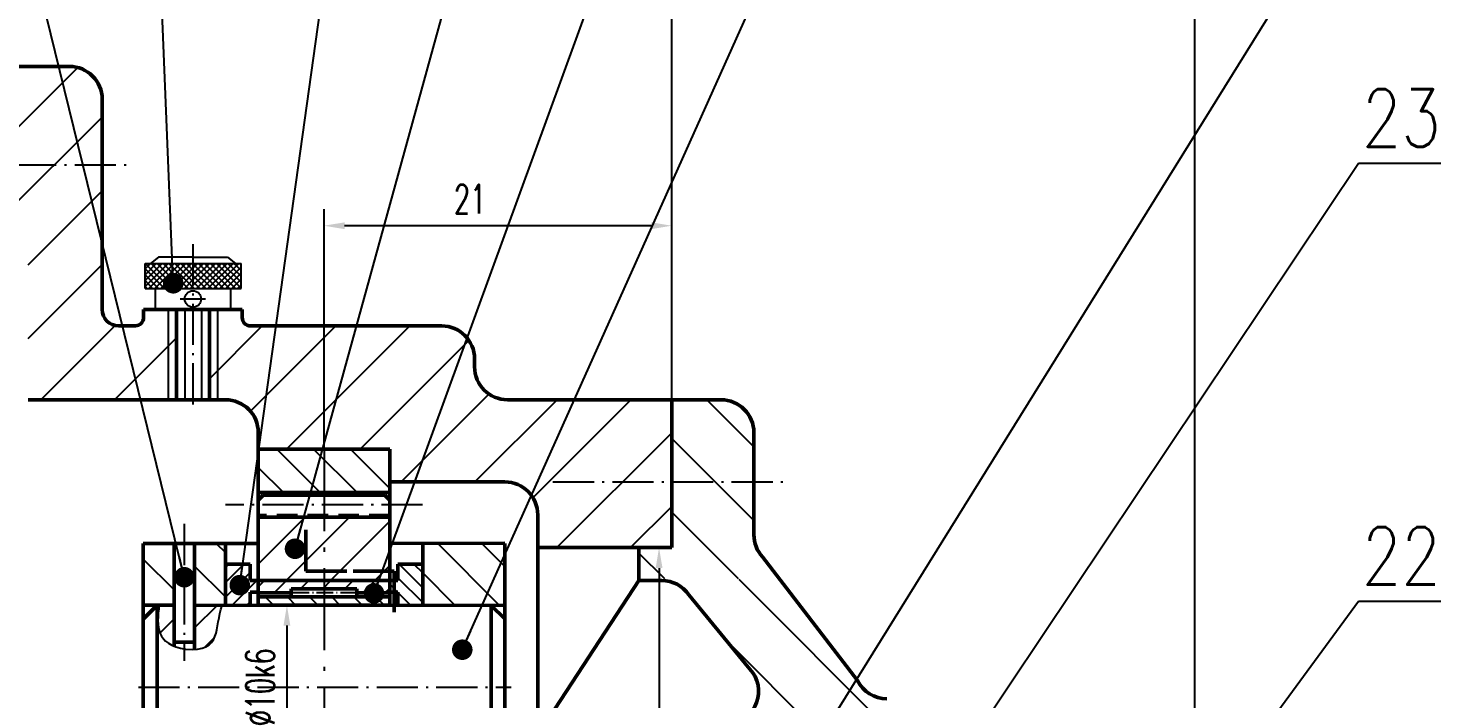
# Model space of a CAD drawing. Header units: millimetres. Extents: x -4145 to -2956, y -84 to 757.
# Drawn here: x -3845.4 to -3673.4, y 506.5 to 588.2 of the extents above; entities that cross this region are included whole.
import ezdxf
from ezdxf.enums import TextEntityAlignment as Align

# ---------------------------------------------------------------- set-up
doc = ezdxf.new("R2010")
doc.units = ezdxf.units.MM
doc.header["$LTSCALE"] = 10
for name, pattern in [('ACAD_ISO02W100', [15, 12, -3]), ('CENTER', [1.45, 1, -0.2, 0.05, -0.2]), ('DASHED', [0.75, 0.5, -0.25])]:
    doc.linetypes.add(name, pattern=pattern)
doc.layers.add('1轮廓实线层', color=7, linetype='Continuous', lineweight=50)
for name, color, linetype in [('2细线层', 7, 'Continuous'), ('3中心线层', 7, 'CENTER'), ('4虚线层', 7, 'DASHED'), ('5剖面线层', 7, 'Continuous'), ('6文字层', 7, 'Continuous'), ('7标注层', 7, 'Continuous')]:
    doc.layers.add(name, color=color, linetype=linetype)
doc.styles.add('PC_TEXTSTYLE', font='romans.shx', dxfattribs={"width": 0.8, "bigfont": 'hzfs.shx'})
doc.styles.add('TH_GBDIM', font='romans.shx', dxfattribs={"width": 0.65, "bigfont": 'gbcbig.shx'})
doc.dimstyles.new('TH_GBDIM', dxfattribs={"dimtxt": 3.5, "dimasz": 2.5, "dimexe": 2, "dimexo": 0, "dimgap": 1.5, "dimtad": 1, "dimlfac": 0.5, "dimdsep": 46, "dimtxsty": 'TH_GBDIM', "dimcen": 2.5, "dimclrd": 130, "dimclre": 130, "dimclrt": 3, "dimazin": 2, "dimtfac": 0.714286, "dimtmove": 0, "dimatfit": 3, "dimfxl": 1, "dimtolj": 1, "dimtzin": 0, "dimlwd": -1, "dimlwe": -1, "dimarcsym": 0})
pattern_1 = [(135, (-720.4682, -1197.2057), (-2.694077, -2.694077), [])]

# ---------------------------------------------------------------- blocks, each defined once
blk = doc.blocks.new('*D7')
at = {"layer": '7标注层', "color": 130, "transparency": 16777216}
for p, q in [((-4039.36, 489.54), (-4039.36, 645.08)), ((-3703.35, 478.59), (-3703.35, 645.08)), ((-4036.86, 643.08), (-3705.85, 643.08))]:
    blk.add_line(p, q, dxfattribs=at)
for points in [[(-4036.86, 643.5), (-4036.86, 642.66), (-4039.36, 643.08)], [(-3705.85, 643.5), (-3705.85, 642.66), (-3703.35, 643.08)]]:
    blk.add_solid(points, dxfattribs=at)
at = {"layer": 'Defpoints', "color": 0, "transparency": 16777216}
for p in [(-3703.35, 643.08), (-4039.36, 489.54), (-3703.35, 478.59)]:
    blk.add_point(p, dxfattribs=at)
at = {"layer": '7标注层', "color": 3, "transparency": 16777216, "insert": (-3871.36, 646.33), "char_height": 3.5, "attachment_point": 5, "style": 'TH_GBDIM'}
blk.add_mtext('\\A1;168', dxfattribs=at)
blk = doc.blocks.new('*D28')
at = {"layer": '7标注层', "color": 130, "transparency": 16777216}
for p, q in [((-3767.03, 524.94), (-3770.57, 524.94)), ((-3768.57, 522.44), (-3768.57, 428.64)), ((-3767.03, 426.14), (-3770.57, 426.14))]:
    blk.add_line(p, q, dxfattribs=at)
for points in [[(-3768.98, 522.44), (-3768.15, 522.44), (-3768.57, 524.94)], [(-3768.98, 428.64), (-3768.15, 428.64), (-3768.57, 426.14)]]:
    blk.add_solid(points, dxfattribs=at)
at = {"layer": 'Defpoints', "color": 0, "transparency": 16777216}
for p in [(-3767.03, 524.94), (-3768.57, 426.14), (-3767.03, 426.14)]:
    blk.add_point(p, dxfattribs=at)
at = {"layer": '7标注层', "color": 3, "transparency": 16777216, "insert": (-3771.82, 475.54), "char_height": 3.5, "attachment_point": 5, "rotation": 90, "style": 'TH_GBDIM'}
blk.add_mtext('\\A1;%%C50H7', dxfattribs=at)
blk = doc.blocks.new('件号-右')
at = {"layer": '6文字层'}
blk.add_line((0, 0), (-10, 0), dxfattribs=at)
at = {"layer": '6文字层', "style": 'PC_TEXTSTYLE', "width": 0.8}
blk.add_attdef('X', text='', height=7, dxfattribs=at).set_placement((-5.47, 2), align=Align.CENTER)
blk = doc.blocks.new('*D29')
at = {"layer": '7标注层', "color": 130, "transparency": 16777216}
for p, q in [((-3809.35, 536.94), (-3809.35, 566.13)), ((-3767.03, 542.94), (-3767.03, 566.13)), ((-3769.53, 564.13), (-3806.85, 564.13))]:
    blk.add_line(p, q, dxfattribs=at)
for points in [[(-3806.85, 564.54), (-3806.85, 563.71), (-3809.35, 564.13)], [(-3769.53, 564.54), (-3769.53, 563.71), (-3767.03, 564.13)]]:
    blk.add_solid(points, dxfattribs=at)
at = {"layer": 'Defpoints', "color": 0, "transparency": 16777216}
for p in [(-3809.35, 564.13), (-3767.03, 542.94), (-3809.35, 536.94)]:
    blk.add_point(p, dxfattribs=at)
at = {"layer": '7标注层', "color": 3, "transparency": 16777216, "insert": (-3791.58, 567.38), "char_height": 3.5, "attachment_point": 5, "style": 'TH_GBDIM'}
blk.add_mtext('\\A1;21', dxfattribs=at)
blk = doc.blocks.new('_Dot')
at = {"color": 0, "linetype": 'ByBlock', "lineweight": -2}
blk.add_line((-0.5, 0), (-1, 0), dxfattribs=at)
at = {"color": 0, "linetype": 'ByBlock', "const_width": 0.5}
blk.add_lwpolyline([(-0.25, 0, 1), (0.25, 0, 1)], format="xyb", close=True, dxfattribs=at)
blk = doc.blocks.new('*D30')
at = {"layer": '7标注层', "color": 130, "transparency": 16777216}
for p, q in [((-3848.36, 580.53), (-3848.36, 600.08)), ((-3767.03, 550.21), (-3767.03, 600.08)), ((-3769.53, 598.08), (-3845.86, 598.08))]:
    blk.add_line(p, q, dxfattribs=at)
for points in [[(-3845.86, 598.5), (-3845.86, 597.66), (-3848.36, 598.08)], [(-3769.53, 598.5), (-3769.53, 597.66), (-3767.03, 598.08)]]:
    blk.add_solid(points, dxfattribs=at)
at = {"layer": 'Defpoints', "color": 0, "transparency": 16777216}
for p in [(-3848.36, 598.08), (-3848.36, 580.53), (-3767.03, 550.21)]:
    blk.add_point(p, dxfattribs=at)
at = {"layer": '7标注层', "color": 3, "transparency": 16777216, "insert": (-3818.56, 601.33), "char_height": 3.5, "attachment_point": 5, "style": 'TH_GBDIM'}
blk.add_mtext('\\A1;41', dxfattribs=at)
blk = doc.blocks.new('*D32')
at = {"layer": '7标注层', "color": 130, "transparency": 16777216}
for p, q in [((-3958.36, 591.01), (-3958.36, 630.08)), ((-3767.03, 580.73), (-3767.03, 630.08)), ((-3955.86, 628.08), (-3769.53, 628.08))]:
    blk.add_line(p, q, dxfattribs=at)
for points in [[(-3955.86, 628.5), (-3955.86, 627.66), (-3958.36, 628.08)], [(-3769.53, 628.5), (-3769.53, 627.66), (-3767.03, 628.08)]]:
    blk.add_solid(points, dxfattribs=at)
at = {"layer": 'Defpoints', "color": 0, "transparency": 16777216}
for p in [(-3767.03, 628.08), (-3958.36, 591.01), (-3767.03, 580.73)]:
    blk.add_point(p, dxfattribs=at)
at = {"layer": '7标注层', "color": 3, "transparency": 16777216, "insert": (-3862.69, 631.33), "char_height": 3.5, "attachment_point": 5, "style": 'TH_GBDIM'}
blk.add_mtext('\\A1;96', dxfattribs=at)
blk = doc.blocks.new('*D42')
at = {"layer": '7标注层', "color": 130, "transparency": 16777216}
for p, q in [((-3811.62, 517.94), (-3815.87, 517.94)), ((-3813.87, 515.44), (-3813.87, 500.44)), ((-3811.62, 497.94), (-3815.87, 497.94))]:
    blk.add_line(p, q, dxfattribs=at)
for points in [[(-3814.29, 515.44), (-3813.46, 515.44), (-3813.87, 517.94)], [(-3814.29, 500.44), (-3813.46, 500.44), (-3813.87, 497.94)]]:
    blk.add_solid(points, dxfattribs=at)
at = {"layer": 'Defpoints', "color": 0, "transparency": 16777216}
for p in [(-3811.62, 517.94), (-3813.87, 497.94), (-3811.62, 497.94)]:
    blk.add_point(p, dxfattribs=at)
at = {"layer": '7标注层', "color": 3, "transparency": 16777216, "insert": (-3817.12, 507.94), "char_height": 3.5, "attachment_point": 5, "rotation": 90, "style": 'TH_GBDIM'}
blk.add_mtext('\\A1;%%C10k6', dxfattribs=at)

msp = doc.modelspace()

# ---------------------------------------------------------------- hatches: boundary and pattern name
at = {"layer": '5剖面线层'}
h = msp.add_hatch(dxfattribs=at)
h.set_pattern_fill('ANSI31', color=256, scale=2)
h.set_pattern_definition([(45, (-720.468, -347.862), (-4.490128, 4.490128), [])])
h.paths.add_polyline_path([(-3836.361, 579.526, 0.4142136), (-3840.361, 583.526), (-3848.361, 583.526), (-3848.361, 560.572), (-3845.361, 560.572), (-3845.361, 542.936), (-3828.312, 542.936), (-3828.315, 553.936), (-3831.318, 553.936), (-3831.318, 552.941, -0.4141687), (-3832.318, 551.941), (-3834.361, 551.941, -0.4141718), (-3836.361, 553.941)])
h.paths.add_polyline_path([(-3791.027, 546.936), (-3791.027, 547.936, 0.4142136), (-3795.027, 551.936), (-3818.315, 551.939, -0.4140852), (-3819.315, 552.939), (-3819.315, 553.936), (-3822.315, 553.936), (-3822.312, 542.936), (-3821.352, 542.936, -0.4142136), (-3817.352, 538.936), (-3817.352, 536.936), (-3801.352, 536.936), (-3801.352, 532.936), (-3787.333, 532.936, -0.4142136), (-3783.333, 528.936), (-3783.333, 524.936), (-3767.027, 524.936), (-3767.027, 542.936), (-3787.027, 542.936, -0.4142136)])
h.paths.add_polyline_path([(-3822.315, 553.936), (-3823.315, 553.936), (-3823.312, 542.936), (-3822.312, 542.936)])
h.paths.add_polyline_path([(-3827.315, 553.936), (-3828.315, 553.936), (-3828.312, 542.936), (-3827.312, 542.936)])
h = msp.add_hatch(dxfattribs=at)
h.set_pattern_fill('ANSI31', color=256, scale=2, angle=90)
h.set_pattern_definition([(135, (-720.468, -1197.2057), (-4.490128, -4.490128), [])])
h.paths.add_polyline_path([(-3739.352, 506.54), (-3740.827, 506.54, -0.285078), (-3744.411, 508.764), (-3753.931, 521.138), (-3768.242, 520.936, -0.2484856), (-3764.933, 519.183), (-3757.141, 509.709, -0.6019419), (-3760.45, 503.462), (-3780.352, 503.462, 0.4142145), (-3784.352, 499.462), (-3784.352, 489.936), (-3779.352, 489.936), (-3779.352, 491.536), (-3769.352, 491.536), (-3769.352, 492.54), (-3753.352, 492.54), (-3753.352, 491.536), (-3743.352, 491.536), (-3739.352, 491.536)])
h.paths.add_polyline_path([(-3757.027, 532.936), (-3767.027, 532.936), (-3767.027, 524.936), (-3771.027, 524.936), (-3771.027, 521.138), (-3753.931, 521.138), (-3755.992, 523.816, -0.1861119), (-3757.027, 526.502)])
h.paths.add_polyline_path([(-3757.027, 538.936, 0.4142136), (-3761.027, 542.936), (-3767.027, 542.936), (-3767.027, 532.936), (-3757.027, 532.936)])
h = msp.add_hatch(dxfattribs=at)
h.set_pattern_fill('ANSI31', color=256, angle=90)
h.set_pattern_definition([(135, (-720.4682, -1197.2057), (-2.245064, -2.245064), [])])
h.paths.add_polyline_path([(-3801.352, 536.936), (-3817.352, 536.936), (-3817.352, 531.636), (-3801.352, 531.636)])
h.paths.add_polyline_path([(-3801.347, 419.424), (-3817.352, 419.44), (-3817.352, 418.14), (-3801.348, 418.14)])
h = msp.add_hatch(dxfattribs=at)
h.set_pattern_fill('ANSI31', color=256, scale=1.2)
h.set_pattern_definition([(45, (-720.4682, -1197.2057), (-2.694077, 2.694077), [])])
h.paths.add_polyline_path([(-3801.352, 528.636), (-3817.352, 528.636), (-3817.352, 520.935), (-3801.352, 520.935)])
h.paths.add_polyline_path([(-3801.352, 494.935), (-3817.352, 494.935), (-3817.352, 487.236), (-3801.352, 487.236)])
h = msp.add_hatch(dxfattribs=at)
h.set_pattern_fill('ANSI31', color=256, scale=1.2, angle=90)
h.set_pattern_definition(pattern_1)
edge = h.paths.add_edge_path()
edge.add_spline(control_points=[(-3827.612, 517.936), (-3827.612, 521.024), (-3827.612, 523.797), (-3827.611, 525.435)], knot_values=[0.1883841, 0.1883841, 0.1883841, 0.1883841, 0.5288392, 0.5288392, 0.5288392, 0.5288392], degree=3, periodic=0)
edge.add_line((-3827.611, 525.435), (-3831.358, 525.433))
edge.add_line((-3831.358, 525.433), (-3831.361, 517.937))
edge.add_line((-3831.361, 517.937), (-3827.612, 517.936))
h.paths.add_polyline_path([(-3821.365, 525.44), (-3825.123, 525.437), (-3825.118, 517.936), (-3821.363, 517.933)])
h = msp.add_hatch(dxfattribs=at)
h.set_pattern_fill('ANSI31', color=256, scale=1.2, angle=90)
h.set_pattern_definition(pattern_1)
h.paths.add_polyline_path([(-3787.346, 525.471), (-3797.339, 525.463), (-3797.34, 517.912), (-3787.344, 517.904)])
h = msp.add_hatch(dxfattribs=at)
h.set_pattern_fill('ANSI31', color=256, scale=0.4)
h.set_pattern_definition([(45, (-720.4682, -1197.2057), (-0.8980256, 0.8980256), [])])
h.paths.add_polyline_path([(-3818.352, 522.935), (-3821.364, 522.934), (-3821.363, 517.933), (-3818.352, 517.93), (-3818.352, 519.535), (-3817.352, 519.535), (-3817.352, 520.935), (-3818.352, 520.935)])
h.paths.add_polyline_path([(-3817.352, 496.336), (-3818.352, 496.337), (-3818.352, 497.936), (-3821.357, 497.936), (-3821.356, 492.938), (-3818.352, 492.937), (-3818.352, 494.936), (-3817.352, 494.936)])
h = msp.add_hatch(dxfattribs=at)
h.set_pattern_fill('ANSI31', color=256, scale=0.4, angle=90)
h.set_pattern_definition([(135, (-720.4682, -1197.2057), (-0.8980256, -0.8980256), [])])
h.paths.add_polyline_path([(-3797.339, 522.934), (-3800.05, 522.935), (-3800.352, 522.615), (-3800.352, 520.935), (-3801.352, 520.935), (-3801.352, 519.535), (-3800.352, 519.535), (-3800.352, 517.914), (-3797.34, 517.911)])
edge = h.paths.add_edge_path()
edge.add_spline(control_points=[(-3797.343, 497.935), (-3798.232, 497.935), (-3799.165, 497.935), (-3800.098, 497.935)], knot_values=[0.5, 0.5, 0.5, 0.5, 0.6091147, 0.6091147, 0.6091147, 0.6091147], degree=3, periodic=0)
edge.add_spline(control_points=[(-3800.098, 497.935), (-3800.182, 497.935), (-3800.267, 497.935), (-3800.352, 497.935)], knot_values=[0.490085, 0.490085, 0.490085, 0.490085, 0.5, 0.5, 0.5, 0.5], degree=3, periodic=0)
edge.add_line((-3800.352, 497.935), (-3800.352, 496.337))
edge.add_line((-3800.352, 496.337), (-3801.352, 496.336))
edge.add_line((-3801.352, 496.336), (-3801.352, 494.936))
edge.add_line((-3801.352, 494.936), (-3800.352, 494.936))
edge.add_line((-3800.352, 494.936), (-3800.352, 492.937))
edge.add_line((-3800.352, 492.937), (-3797.344, 492.938))
edge.add_line((-3797.344, 492.938), (-3797.343, 497.935))
h = msp.add_hatch(dxfattribs=at)
h.set_pattern_fill('ANSI31', color=256, scale=0.6)
h.set_pattern_definition([(45, (340.7546, -1717.4486), (-1.3470384, 1.3470384), [])])
h.paths.add_polyline_path([(-3801.352, 520.935), (-3817.352, 520.935), (-3817.352, 519.435), (-3813.352, 519.435), (-3813.352, 519.935), (-3805.352, 519.935), (-3805.352, 519.435), (-3801.352, 519.435)])
h = msp.add_hatch(dxfattribs=at)
h.set_pattern_fill('ANSI31', color=256, scale=0.8)
h.set_pattern_definition([(45, (-720.4682, -1197.2057), (-1.7960512, 1.7960512), [])])
edge = h.paths.add_edge_path()
edge.add_spline(control_points=[(-3827.612, 513.435), (-3827.612, 514.948), (-3827.612, 516.477), (-3827.612, 517.936)], knot_values=[0.5288392, 0.5288392, 0.5288392, 0.5288392, 0.6897698, 0.6897698, 0.6897698, 0.6897698], degree=3, periodic=0)
edge.add_line((-3827.612, 517.936), (-3829.42, 517.937))
edge.add_spline(control_points=[(-3829.42, 517.937), (-3829.712, 515.655), (-3829.822, 513.832), (-3827.612, 512.947)], knot_values=[0.00341, 0.00341, 0.00341, 0.00341, 0.849697, 0.849697, 0.849697, 0.849697], degree=3, periodic=0)
edge.add_spline(control_points=[(-3827.612, 512.947), (-3827.612, 513.109), (-3827.612, 513.272), (-3827.612, 513.435)], knot_values=[0.6897698, 0.6897698, 0.6897698, 0.6897698, 0.7071195, 0.7071195, 0.7071195, 0.7071195], degree=3, periodic=0)
edge = h.paths.add_edge_path()
edge.add_spline(control_points=[(-3825.114, 512.551), (-3821.82, 512.751), (-3822.667, 515.459), (-3821.738, 517.933)], knot_values=[1.0886187, 1.0886187, 1.0886187, 1.0886187, 1.9962178, 1.9962178, 1.9962178, 1.9962178], degree=3, periodic=0)
edge.add_line((-3821.738, 517.933), (-3825.118, 517.936))
edge.add_line((-3825.118, 517.936), (-3825.114, 512.551))
h = msp.add_hatch(dxfattribs=at)
h.set_pattern_fill('ANSI31', color=256, scale=0.6, angle=90)
h.set_pattern_definition([(135, (340.7546, -1717.4486), (-1.3470384, -1.3470384), [])])
h.paths.add_polyline_path([(-3801.352, 518.935), (-3817.352, 518.935), (-3817.352, 517.935), (-3801.352, 517.935)])

# ---------------------------------------------------------------- linework, layer by layer
at = {"layer": '1轮廓实线层'}
for p, q in [((-3860.36, 583.526), (-3840.361, 583.526)), ((-3836.361, 579.526), (-3836.361, 553.941)), ((-3819.315, 553.936), (-3831.318, 553.936)), ((-3831.318, 553.936), (-3831.318, 552.941)), ((-3819.315, 553.936), (-3819.315, 552.939)), ((-3832.318, 551.941), (-3834.361, 551.941)), ((-3795.027, 551.936), (-3818.315, 551.939)), ((-3791.027, 546.936), (-3791.027, 547.936)), ((-3821.352, 542.936), (-3845.361, 542.936)), ((-3787.027, 542.936), (-3761.027, 542.936)), ((-3767.027, 524.936), (-3767.027, 542.936)), ((-3817.352, 517.93), (-3817.352, 538.936)), ((-3757.027, 526.502), (-3757.027, 538.936)), ((-3801.352, 536.936), (-3817.352, 536.936)), ((-3801.352, 536.936), (-3801.352, 517.915)), ((-3817.352, 531.636), (-3801.352, 531.636)), ((-3801.352, 531.636), (-3817.352, 531.636)), ((-3817.352, 530.736), (-3816.752, 531.336)), ((-3801.952, 531.336), (-3816.752, 531.336)), ((-3801.952, 531.336), (-3801.352, 530.736)), ((-3801.352, 532.936), (-3787.333, 532.936)), ((-3801.352, 528.636), (-3817.352, 528.636)), ((-3783.333, 502.128), (-3783.333, 528.936)), ((-3811.579, 522.089), (-3811.579, 527.089)), ((-3831.367, 497.537), (-3831.358, 525.44)), ((-3831.363, 525.433), (-3817.364, 525.443)), ((-3825.114, 512.551), (-3825.123, 525.437)), ((-3821.363, 517.934), (-3821.365, 525.44)), ((-3801.352, 525.459), (-3787.346, 525.471)), ((-3797.344, 517.912), (-3797.337, 525.463)), ((-3787.334, 485.536), (-3787.346, 525.44)), ((-3783.333, 524.936), (-3767.027, 524.936)), ((-3771.027, 520.936), (-3771.027, 524.936)), ((-3818.352, 522.935), (-3821.364, 522.934)), ((-3818.352, 520.935), (-3818.352, 522.935)), ((-3800.352, 522.935), (-3797.34, 522.934)), ((-3800.352, 520.935), (-3800.352, 522.935)), ((-3755.992, 523.816), (-3744.411, 508.764)), ((-3806.579, 522.089), (-3811.579, 522.089)), ((-3800.811, 522.089), (-3805.811, 522.089)), ((-3800.811, 517.089), (-3800.811, 522.089)), ((-3817.352, 520.935), (-3818.352, 520.935)), ((-3817.352, 519.535), (-3818.352, 519.535)), ((-3818.352, 517.93), (-3818.352, 519.535)), ((-3801.352, 520.935), (-3817.352, 520.935)), ((-3817.352, 520.935), (-3817.352, 517.929)), ((-3813.352, 519.435), (-3817.352, 519.435)), ((-3805.352, 519.935), (-3813.352, 519.935)), ((-3813.352, 519.935), (-3813.352, 518.935)), ((-3805.352, 519.935), (-3805.352, 518.935)), ((-3805.352, 519.435), (-3801.352, 519.435)), ((-3801.352, 517.935), (-3801.352, 520.935)), ((-3801.352, 520.935), (-3801.352, 517.929)), ((-3801.352, 520.935), (-3800.352, 520.935)), ((-3801.352, 519.535), (-3800.352, 519.535)), ((-3800.352, 517.93), (-3800.352, 519.535)), ((-3783.333, 502.128), (-3771.027, 520.936)), ((-3771.027, 520.936), (-3768.242, 520.936)), ((-3831.361, 517.937), (-3827.612, 517.936)), ((-3829.68, 517.937), (-3831.347, 516.274)), ((-3829.68, 517.937), (-3829.686, 497.936)), ((-3825.118, 517.936), (-3787.344, 517.902)), ((-3801.352, 518.935), (-3817.352, 518.935)), ((-3801.352, 517.935), (-3817.352, 517.935)), ((-3801.352, 517.935), (-3801.352, 517.915)), ((-3789.024, 517.904), (-3789.017, 497.935)), ((-3789.024, 517.904), (-3787.343, 516.261)), ((-3764.933, 519.183), (-3757.141, 509.709)), ((-3827.612, 513.435), (-3825.115, 513.437))]:
    msp.add_line(p, q, dxfattribs=at)
at = {"layer": '1轮廓实线层', "ltscale": 0.5}
for p, q in [((-3827.315, 553.936), (-3827.312, 542.881)), ((-3823.315, 553.936), (-3823.312, 542.883))]:
    msp.add_line(p, q, dxfattribs=at)
at = {"layer": '1轮廓实线层', "lineweight": -2}
msp.add_circle((-3825.317, 555.212), 1, dxfattribs=at)
at = {"layer": '1轮廓实线层'}
for centre, radius, start, end in [((-3840.361, 579.526), 4, 0, 90), ((-3834.361, 553.941), 2, 180, 269.99183), ((-3832.318, 552.941), 1, 269.99183, 359.98306), ((-3818.315, 552.939), 1, 180.01694, 269.99183), ((-3795.027, 547.936), 4, 0, 90), ((-3787.027, 546.936), 4, 180, 270), ((-3821.352, 538.936), 4, 0, 90), ((-3761.027, 538.936), 4, 0, 90), ((-3787.333, 528.936), 4, 0, 90), ((-3753.027, 526.502), 4, 180, 222.17121), ((-3768.242, 516.936), 4, 34.18179, 90), ((-3760.45, 507.462), 4, 269.99981, 34.18179), ((-3740.827, 510.54), 4, 206.35327, 270)]:
    msp.add_arc(centre, radius, start, end, dxfattribs=at)
at = {"layer": '1轮廓实线层', "lineweight": -2}
for points in [[(-3831.146, 556.489), (-3831.146, 556.489), (-3831.146, 559.537), (-3831.146, 559.537)], [(-3831.146, 559.537), (-3831.146, 559.537), (-3819.449, 559.537), (-3819.449, 559.537)], [(-3829.508, 560.299), (-3829.508, 560.299), (-3830.46, 559.537), (-3830.46, 559.537)], [(-3825.317, 560.299), (-3825.317, 560.299), (-3829.508, 560.299), (-3829.508, 560.299)], [(-3825.317, 559.498), (-3825.317, 559.498), (-3825.355, 559.537), (-3825.355, 559.537)], [(-3825.317, 560.299), (-3825.317, 560.299), (-3821.088, 560.299), (-3821.088, 560.299)], [(-3821.088, 560.299), (-3821.088, 560.299), (-3820.135, 559.537), (-3820.135, 559.537)], [(-3819.449, 556.489), (-3819.449, 556.489), (-3819.449, 559.537), (-3819.449, 559.537)], [(-3831.146, 556.489), (-3831.146, 556.489), (-3819.449, 556.489), (-3819.449, 556.489)], [(-3829.889, 553.936), (-3829.889, 553.936), (-3829.889, 556.489), (-3829.889, 556.489)], [(-3820.707, 553.936), (-3820.707, 553.936), (-3820.707, 556.489), (-3820.707, 556.489)]]:
    msp.add_open_spline(points, degree=3, dxfattribs=at)
at = {"layer": '1轮廓实线层', "linetype": 'ACAD_ISO02W100', "lineweight": -2}
for points in [[(-3826.307, 553.936), (-3826.307, 553.936), (-3826.307, 542.859), (-3826.307, 542.859)], [(-3824.288, 553.936), (-3824.288, 553.936), (-3824.288, 542.859), (-3824.288, 542.859)]]:
    msp.add_open_spline(points, degree=3, dxfattribs=at)
at = {"layer": '1轮廓实线层'}
msp.add_open_spline([(-3827.611, 525.435), (-3827.612, 522.94), (-3827.612, 517.807), (-3827.612, 512.947)], degree=3, dxfattribs=at)
at = {"layer": '2细线层', "ltscale": 0.5}
for p, q in [((-3828.315, 553.936), (-3828.312, 542.881)), ((-3822.315, 553.936), (-3822.312, 542.883))]:
    msp.add_line(p, q, dxfattribs=at)
at = {"layer": '2细线层', "lineweight": -2}
msp.add_open_spline([(-3829.42, 517.937), (-3829.763, 515.25), (-3829.855, 513.199), (-3826.203, 512.567), (-3821.638, 512.22), (-3822.758, 515.217), (-3821.738, 517.933)], degree=3, knots=[0.00341, 0.00341, 0.00341, 0.00341, 1, 1, 1, 1.9962178, 1.9962178, 1.9962178, 1.9962178], dxfattribs=at)
at = {"layer": '3中心线层', "ltscale": 0.5}
for p, q in [((-3868.7, 571.526), (-3833.224, 571.526)), ((-3825.317, 561.878), (-3825.312, 541.579)), ((-3826.884, 555.212), (-3823.785, 555.214)), ((-3781.487, 532.936), (-3753.35, 532.936)), ((-3797.352, 530.136), (-3821.352, 530.136)), ((-3831.94, 507.936), (-3786.568, 507.936))]:
    msp.add_line(p, q, dxfattribs=at)
at = {"layer": '3中心线层'}
msp.add_line((-3809.352, 536.936), (-3809.352, 415.765), dxfattribs=at)
at = {"layer": '3中心线层', "ltscale": 0.2}
msp.add_line((-3805.352, 519.435), (-3813.352, 519.435), dxfattribs=at)
at = {"layer": '3中心线层', "ltscale": 0.5}
msp.add_open_spline([(-3826.361, 527.816), (-3826.361, 527.816), (-3826.362, 511.17), (-3826.362, 511.17)], degree=3, dxfattribs=at)
at = {"layer": '4虚线层', "ltscale": 0.5}
msp.add_line((-3801.352, 528.936), (-3817.352, 528.936), dxfattribs=at)
at = {"layer": '5剖面线层', "lineweight": -2}
for points in [[(-3831.146, 556.717), (-3831.146, 556.717), (-3828.327, 559.537), (-3828.327, 559.537)], [(-3831.146, 557.441), (-3831.146, 557.441), (-3829.051, 559.537), (-3829.051, 559.537)], [(-3831.146, 558.165), (-3831.146, 558.165), (-3829.774, 559.537), (-3829.774, 559.537)], [(-3831.146, 558.889), (-3831.146, 558.889), (-3830.498, 559.537), (-3830.498, 559.537)], [(-3828.784, 556.489), (-3828.784, 556.489), (-3831.146, 558.889), (-3831.146, 558.889)], [(-3828.06, 556.489), (-3828.06, 556.489), (-3831.108, 559.537), (-3831.108, 559.537)], [(-3830.689, 556.489), (-3830.689, 556.489), (-3827.603, 559.537), (-3827.603, 559.537)], [(-3827.336, 556.489), (-3827.336, 556.489), (-3830.384, 559.537), (-3830.384, 559.537)], [(-3829.965, 556.489), (-3829.965, 556.489), (-3826.879, 559.537), (-3826.879, 559.537)], [(-3826.612, 556.489), (-3826.612, 556.489), (-3829.66, 559.537), (-3829.66, 559.537)], [(-3829.241, 556.489), (-3829.241, 556.489), (-3826.193, 559.537), (-3826.193, 559.537)], [(-3825.888, 556.489), (-3825.888, 556.489), (-3828.936, 559.537), (-3828.936, 559.537)], [(-3828.517, 556.489), (-3828.517, 556.489), (-3825.469, 559.537), (-3825.469, 559.537)], [(-3825.317, 556.641), (-3825.317, 556.641), (-3828.25, 559.537), (-3828.25, 559.537)], [(-3825.317, 557.555), (-3825.317, 557.555), (-3823.297, 559.537), (-3823.297, 559.537)], [(-3825.317, 558.279), (-3825.317, 558.279), (-3824.021, 559.537), (-3824.021, 559.537)], [(-3825.317, 556.831), (-3825.317, 556.831), (-3822.574, 559.537), (-3822.574, 559.537)], [(-3822.307, 556.489), (-3822.307, 556.489), (-3825.317, 559.498), (-3825.317, 559.498)], [(-3824.898, 556.489), (-3824.898, 556.489), (-3821.85, 559.537), (-3821.85, 559.537)], [(-3821.583, 556.489), (-3821.583, 556.489), (-3824.631, 559.537), (-3824.631, 559.537)], [(-3824.174, 556.489), (-3824.174, 556.489), (-3821.126, 559.537), (-3821.126, 559.537)], [(-3820.859, 556.489), (-3820.859, 556.489), (-3823.907, 559.537), (-3823.907, 559.537)], [(-3823.488, 556.489), (-3823.488, 556.489), (-3820.402, 559.537), (-3820.402, 559.537)], [(-3820.135, 556.489), (-3820.135, 556.489), (-3823.183, 559.537), (-3823.183, 559.537)], [(-3822.764, 556.489), (-3822.764, 556.489), (-3819.716, 559.537), (-3819.716, 559.537)], [(-3819.449, 556.527), (-3819.449, 556.527), (-3822.459, 559.537), (-3822.459, 559.537)], [(-3822.04, 556.489), (-3822.04, 556.489), (-3819.449, 559.079), (-3819.449, 559.079)], [(-3819.449, 557.251), (-3819.449, 557.251), (-3821.773, 559.537), (-3821.773, 559.537)], [(-3819.449, 557.974), (-3819.449, 557.974), (-3821.05, 559.537), (-3821.05, 559.537)], [(-3819.449, 558.698), (-3819.449, 558.698), (-3820.326, 559.537), (-3820.326, 559.537)], [(-3819.449, 559.422), (-3819.449, 559.422), (-3819.602, 559.537), (-3819.602, 559.537)], [(-3829.508, 556.489), (-3829.508, 556.489), (-3831.146, 558.165), (-3831.146, 558.165)], [(-3830.232, 556.489), (-3830.232, 556.489), (-3831.146, 557.441), (-3831.146, 557.441)], [(-3827.069, 556.489), (-3827.069, 556.489), (-3825.317, 558.279), (-3825.317, 558.279)], [(-3826.345, 556.489), (-3826.345, 556.489), (-3825.317, 557.555), (-3825.317, 557.555)], [(-3821.316, 556.489), (-3821.316, 556.489), (-3819.449, 558.355), (-3819.449, 558.355)], [(-3820.592, 556.489), (-3820.592, 556.489), (-3819.449, 557.632), (-3819.449, 557.632)], [(-3830.956, 556.489), (-3830.956, 556.489), (-3831.146, 556.717), (-3831.146, 556.717)], [(-3825.622, 556.489), (-3825.622, 556.489), (-3825.317, 556.831), (-3825.317, 556.831)], [(-3825.164, 556.489), (-3825.164, 556.489), (-3825.317, 556.641), (-3825.317, 556.641)], [(-3819.868, 556.489), (-3819.868, 556.489), (-3819.449, 556.908), (-3819.449, 556.908)]]:
    msp.add_open_spline(points, degree=3, dxfattribs=at)
for points in [[(-3827.793, 556.489), (-3827.793, 556.489), (-3825.317, 558.965), (-3825.317, 558.965), (-3825.317, 558.965), (-3824.745, 559.537), (-3824.745, 559.537)], [(-3824.479, 556.489), (-3824.479, 556.489), (-3825.317, 557.327), (-3825.317, 557.327), (-3825.317, 557.327), (-3827.527, 559.537), (-3827.527, 559.537)], [(-3823.755, 556.489), (-3823.755, 556.489), (-3825.317, 558.051), (-3825.317, 558.051), (-3825.317, 558.051), (-3826.803, 559.537), (-3826.803, 559.537)], [(-3823.031, 556.489), (-3823.031, 556.489), (-3825.317, 558.775), (-3825.317, 558.775), (-3825.317, 558.775), (-3826.079, 559.537), (-3826.079, 559.537)]]:
    msp.add_open_spline(points, degree=3, knots=[0, 0, 0, 0, 1, 1, 1, 2, 2, 2, 2], dxfattribs=at)

# ---------------------------------------------------------------- block references
at = {"layer": '6文字层'}
ref = msp.add_blockref('件号-右', (-3683.41, 571.746), dxfattribs=dict(at, xscale=-1))
ref.add_attrib('X', '23', dxfattribs={"height": 7, "style": 'PC_TEXTSTYLE', "width": 0.8}).set_placement((-3673.41, 573.746), align=Align.RIGHT)
ref = msp.add_blockref('件号-右', (-3683.41, 518.438), dxfattribs=dict(at, xscale=-1))
ref.add_attrib('X', '22', dxfattribs={"height": 7, "style": 'PC_TEXTSTYLE', "width": 0.8}).set_placement((-3673.41, 520.438), align=Align.RIGHT)

# ---------------------------------------------------------------- dimensions: what is measured, and where the dimension line sits
at = {"layer": '7标注层'}
dim = msp.add_linear_dim(base=(-3703.352, 643.079), p1=(-4039.36, 489.538), p2=(-3703.352, 478.592), dimstyle='TH_GBDIM', override={"dimtmove": 0}, dxfattribs=at)
dim.commit()
dim.dimension.update_dxf_attribs({"geometry": '*D7', "text_midpoint": (-3871.356, 643.079), "dimtype": 160})
for base, p1, p2, text, override, picture, middle in [((-3767.027, 628.079), (-3958.36, 591.014), (-3767.027, 580.731), '96', {"dimtmove": 0, "dimldrblk": 'Dot'}, '*D32', (-3862.693, 628.079)), ((-3848.361, 598.079), (-3767.027, 550.211), (-3848.361, 580.533), '41', {"dimldrblk": 'Dot'}, '*D30', (-3818.557, 598.079)), ((-3809.352, 564.127), (-3767.027, 542.936), (-3809.352, 536.936), '21', {"dimldrblk": 'Dot'}, '*D29', (-3791.583, 564.127))]:
    dim = msp.add_linear_dim(base=base, p1=p1, p2=p2, text=text, dimstyle='TH_GBDIM', override=override, dxfattribs=at)
    dim.commit()
    dim.dimension.update_dxf_attribs({"geometry": picture, "text_midpoint": middle, "dimtype": 160})
dim = msp.add_linear_dim(base=(-3768.568, 426.14), p1=(-3767.027, 524.936), p2=(-3767.027, 426.14), angle=90, text='%%C50H7', dimstyle='TH_GBDIM', dxfattribs=at)
dim.commit()
dim.dimension.update_dxf_attribs({"geometry": '*D28', "text_midpoint": (-3771.818, 475.538)})
dim = msp.add_linear_dim(base=(-3813.875, 497.935), p1=(-3811.619, 517.935), p2=(-3811.619, 497.935), angle=90, text='%%C<>k6', dimstyle='TH_GBDIM', override={"dimldrblk": 'Dot'}, dxfattribs=at)
dim.commit()
dim.dimension.update_dxf_attribs({"geometry": '*D42', "text_midpoint": (-3817.125, 507.935)})

# ---------------------------------------------------------------- leaders
at = {"layer": '6文字层'}
for points in [[(-3826.362, 521.335), (-3863.536, 672.806)], [(-3827.71, 557.121), (-3832.408, 672.806)], [(-3819.608, 520.373), (-3798.318, 672.806)], [(-3812.884, 524.802), (-3772.092, 672.806)], [(-3803.267, 519.368), (-3747.315, 672.806)], [(-3792.525, 512.51), (-3720.605, 672.806)], [(-3759.713, 484.439), (-3683.41, 607.258)], [(-3741.294, 485.272), (-3683.41, 571.746)], [(-3712.313, 479.058), (-3683.41, 518.438)]]:
    msp.add_leader(points, dimstyle='TH_GBDIM', override={"dimgap": 1.5, "dimtad": 0, "dimldrblk": 'Dot'}, dxfattribs=at)

doc.saveas('drawing.dxf')
